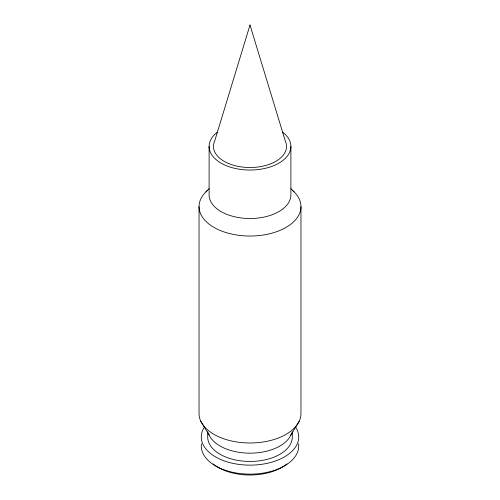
<?xml version="1.0" encoding="UTF-8"?>
<svg xmlns="http://www.w3.org/2000/svg" width="500" height="500" viewBox="0 0 500 500"><rect width="100%" height="100%" fill="white"/><g stroke="black" fill="none" stroke-linecap="round" stroke-linejoin="round"><path stroke-width="0.75" d="M290.863 435.062L299.225 421.181M205.869 191.906L209.137 188.6M290.863 188.6L294.131 191.906M200.775 421.181L209.137 435.062M300.963 206.619L300.963 413.562A50.963 29.425 0 0 1 250 442.987A50.963 29.425 0 0 1 199.037 413.562L199.037 206.619M292.306 431.75L292.306 437.013A42.306 24.425 0 0 1 250 461.438A42.306 24.425 0 0 1 207.694 437.013L207.694 431.75M290.894 146.425L290.894 194.894A40.894 23.613 0 0 1 250 218.506A40.894 23.613 0 0 1 209.106 194.894L209.106 146.425M295.65 427.188A48.719 28.125 0 0 1 250 465.138A48.719 28.125 0 0 1 204.35 427.188M298.569 443.812A48.719 28.125 0 0 1 250 474.144A48.719 28.125 0 0 1 201.431 443.812M286.975 463.888A45.125 26.056 0 0 1 213.025 463.888M291.663 432.987A42.306 24.425 0 0 1 250 453.169A42.306 24.425 0 0 1 208.337 432.987M292.525 190.4A50.963 29.425 0 0 1 283.531 228.769A50.963 29.425 0 0 1 216.469 228.769A50.963 29.425 0 0 1 207.475 190.4M282.744 132.275A40.894 23.613 0 0 1 277.506 163.9A40.894 23.613 0 0 1 222.494 163.9A40.894 23.613 0 0 1 217.256 132.275M250 25L214.706 140.969A36.538 21.094 0 0 0 250 167.519A36.538 21.094 0 0 0 285.294 140.969L250 25"/></g></svg>
